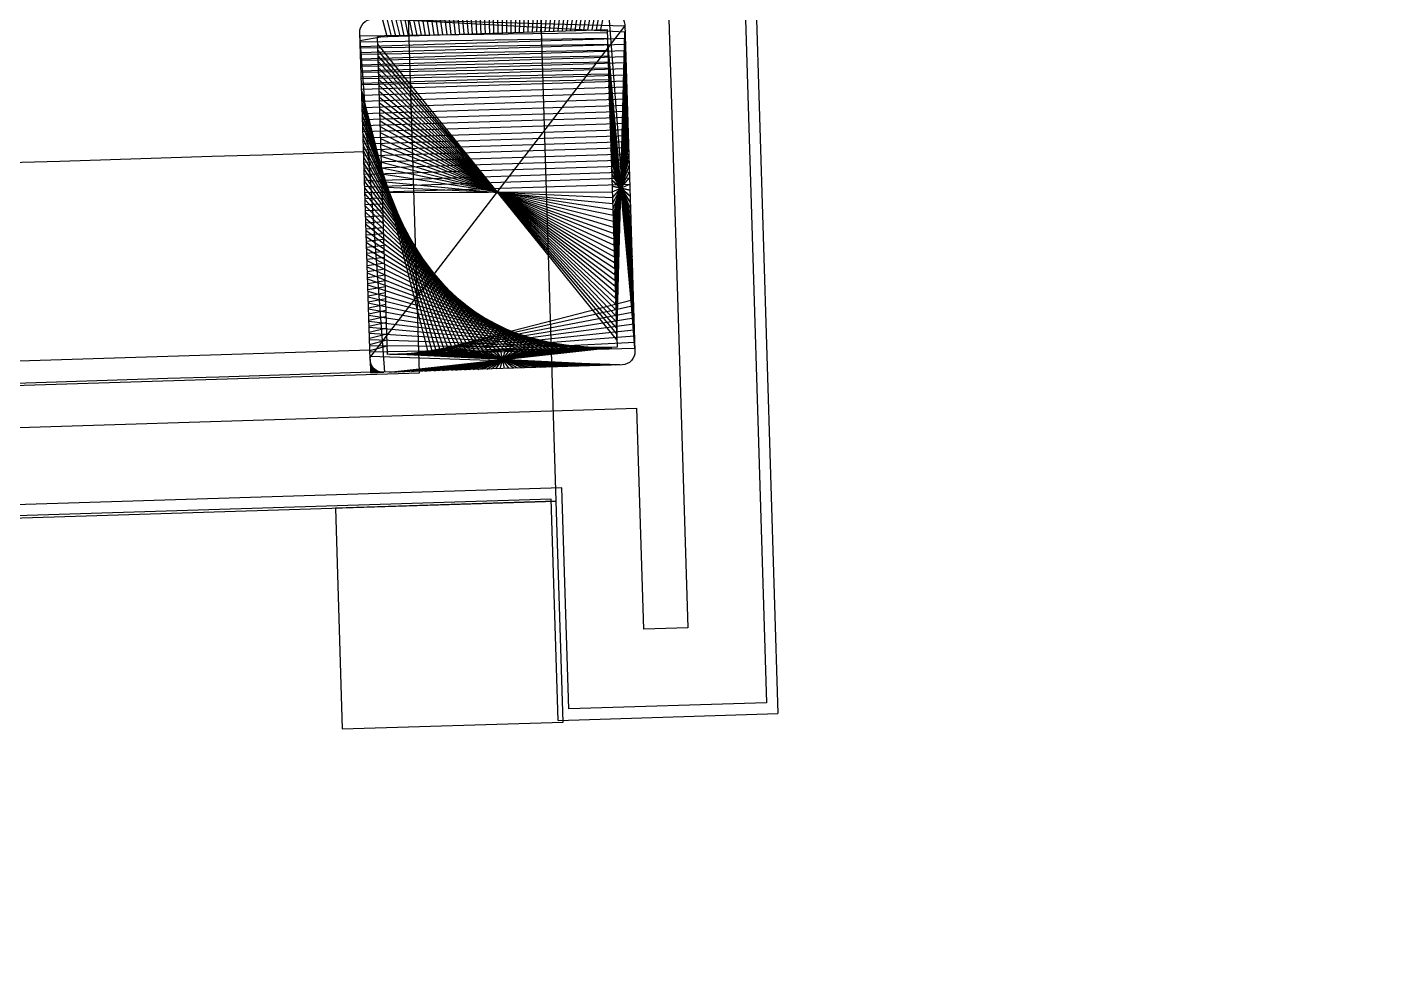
# Model space of a CAD drawing. Header units: inches. Extents: x 0 to 1813292486, y 0 to 3473589894.
# Drawn here: x 600616577.2 to 600616885.2, y 3473200546.6 to 3473200762.5 of the extents above; entities that cross this region are included whole.
import ezdxf

# ---------------------------------------------------------------- set-up
doc = ezdxf.new("R2010")
doc.units = ezdxf.units.IN
doc.header["$LTSCALE"] = 1000
doc.header["$MEASUREMENT"] = 0
doc.linetypes.add('AX-MALL-WALL-P02-QT$0$DASHED', pattern=[0.75, 0.5, -0.25])
doc.linetypes.add('AX-MALL-WALL-P02-QT$0$HIDDENX2', pattern=[0.75, 0.5, -0.25])
for name, color, linetype in [('A-Anno-Note', 241, 'Continuous'), ('AX-MALL-P02-200$0$A-Anno-Note', 241, 'Continuous'), ('AX-MALL-WALL-P02$0$A-Anno-Note', 241, 'Continuous'), ('AX-MALL-WALL-P02-QT$0$A-Anno-Note', 241, 'Continuous'), ('AX-MALL-WALL-P02-QT$0$A-Detl-Fine', 152, 'Continuous'), ('AX-MALL-WALL-P02-QT$0$A-Detl-Patt', 8, 'Continuous'), ('AX-MALL-WALL-P02-QT$0$A-Detl-Thin', 131, 'Continuous'), ('AX-MALL-WALL-P02-QT$0$AP', 3, 'Continuous'), ('AX-MALL-WALL-P02-QT$0$DASH', 8, 'AX-MALL-WALL-P02-QT$0$DASHED'), ('AX-MALL-WALL-P02-QT$0$STSF', 2, 'Continuous')]:
    doc.layers.add(name, color=color, linetype=linetype)

# ---------------------------------------------------------------- blocks, each defined once
blk = doc.blocks.new('AX-MALL-WALL-P02-QT$0$tj')
at = {"layer": 'AX-MALL-WALL-P02-QT$0$A-Detl-Patt'}
h = blk.add_hatch(dxfattribs=at)
h.set_pattern_fill('STEEL', color=256, scale=100.0000000000001, angle=50.43183869082386)
h.set_pattern_definition([(75.00000000004839, (-14278.19445574284, 156289.8254051208), (-153.3407249234246, 41.08752340989569), []), (75.00000000004839, (-14317.88195610046, 156358.5661673546), (-153.3407249234246, 41.08752340989569), [])])
edge = h.paths.add_edge_path()
edge.add_arc((274302.9537697641, 370915.3693751197), 354853.2281302969, 270.9601093956941, 275.9513128638887)
edge.add_line((311095.3180618286, 17974.67259407043), (323404.2928284407, 17664.898229599))
edge.add_arc((337498.5854798314, -5423.033113246463), 27049.98445535583, 84.4296474408203, 121.40245730350341, ccw=False)
edge.add_line((340124.270958662, 21499.21483898163), (352435.6233639717, 23411.5238032341))
edge.add_line((352435.6233639717, 23411.5238032341), (352460.3320846558, 23263.57286787033))
edge.add_arc((262948.9762239404, 558936.3422532297), 543099.989586636, 279.486523026639, 288.5053300047131)
edge.add_line((435325.042740941, 43917.80823612213), (435185.9318172932, 44187.60760259628))
edge.add_arc((262948.9762341097, 558936.342259489), 542799.9895904897, 279.51816553668203, 288.50044427399206, ccw=False)
edge.add_line((352706.5441896915, 23608.95860147476), (352681.7270303965, 23756.88773488998))
edge.add_line((352681.7270303965, 23756.88773488998), (340117.7681742907, 21803.84383869171))
edge.add_arc((337510.0970116529, -5455.006554111635), 27383.29552171703, 84.53552636432372, 121.2026843873002)
edge.add_line((323323.7129554749, 17967.02113437653), (311085.7617697716, 18275.00808191299))
edge.add_arc((274273.8104503512, 371474.5356685471), 355112.6948552598, 270.96411062040687, 275.9501261722048, ccw=False)
edge.add_line((280248.9759351015, 16412.11376953125), (280248.9759185314, 16111.96136569977))
blk = doc.blocks.new('AX-MALL-WALL-P02-QT$0$jjzx2')
at = {"layer": 'AX-MALL-WALL-P02-QT$0$A-Detl-Fine'}
for points in [[(293280.1431763172, -137114.810772419), (293287.9339790344, -137364.689350605), (294838.2210687399, -137316.3539514542), (294830.4302660227, -137066.475373745)], [(293310.1286056042, -137113.8758769035), (293316.9845120907, -137333.7690248489), (294807.3007434607, -137287.30341959), (294800.4448368549, -137067.4102706909)]]:
    blk.add_lwpolyline(points, dxfattribs=at)
blk.add_lwpolyline([(294789.803512454, -137367.8878273964), (294839.7792284489, -137366.3296670914), (294838.2210687399, -137316.3539514542), (294788.2453540564, -137317.912112236)], close=True, dxfattribs=at)
blk = doc.blocks.new('AX-MALL-WALL-P02-QT$0$A$C0A3C523D')
at = {"ltscale": 10}
h = blk.add_hatch(color=1, dxfattribs=at)
h.dxf.hatch_style = 1
edge = h.paths.add_edge_path()
edge.add_line((0.0004308894276618958, -2.999999966472387), (0, 0))
edge.add_line((0, 0), (2.999999966472387, 0.0004308857023715973))
edge.add_arc((3.000430852174224, -2.999569077044725), 2.999999993690845, 90.00822931076819, 180.0082293819262)
at = {"color": 1, "ltscale": 10}
blk.add_lwpolyline([(0.0004308894276618958, -2.999999966472387), (0, 0), (2.999999966472387, 0.0004308857023715973, 0.4142135627368514), (0.0004308894276618958, -2.999999966472387, -1.000143640125766)], format="xyb", dxfattribs=at)
blk = doc.blocks.new('AX-MALL-WALL-P02-QT$0$A$C65FC2876')
at = {"color": 6, "ltscale": 10, "xscale": -1, "rotation": 180.0164587668468}
blk.add_blockref('AX-MALL-WALL-P02-QT$0$A$C0A3C523D', (0, 0), dxfattribs=at)
blk = doc.blocks.new('AX-MALL-WALL-P02-QT$0$1650C')
h = blk.add_hatch()
h.set_pattern_fill('ANSI32', color=6, scale=0.9999999999999997, angle=89.18283946853077)
h.set_pattern_definition([(225.9123888423422, (14284611.41550327, -8507684.068392904), (-3.420793047959386, 3.313545106533605), []), (225.9123888423422, (14284611.4512526, -8507686.313173266), (-3.420793047959386, 3.313545106533605), [])])
edge = h.paths.add_edge_path()
edge.add_line((1620.146105477586, -184.7954508513212), (1566.15295198746, -185.6553207375109))
edge.add_arc((1566.105181438848, -182.6557010989636), 2.999999999999997, 180.9123888423425, 270.9123888423424, ccw=False)
edge.add_line((1563.105561794713, -182.703471634537), (1561.927221583202, -108.7128538899124))
edge.add_arc((1564.926841240376, -108.6650833506137), 2.999999999999997, 90.91238884234332, 180.9123888423433, ccw=False)
edge.add_line((1564.879070686176, -105.6654637102038), (1618.872224176303, -104.8055938240141))
edge.add_arc((1618.91999472864, -107.8052134737372), 2.999999999999997, 0.9123888423425228, 90.91238884234252, ccw=False)
edge.add_line((1621.919614361599, -107.7574429195374), (1623.09795457311, -181.748060664162))
edge.add_arc((1620.098334936425, -181.7958312090486), 2.999999999999997, -89.08761115765668, 0.9123888423433755, ccw=False)
h.paths.add_polyline_path([(1567.089131135494, -181.6399043668061), (1619.082538200542, -180.8118815235794), (1617.936045018956, -108.8210101854056), (1565.942637957633, -109.6490330472589)])
at = {"layer": 'AX-MALL-WALL-P02-QT$0$AP'}
for p, q in [((1629.804285151884, 25.30277592130005), (1634.101756630465, -244.5888142026961)), ((1647.301608033478, 25.58143015950918), (1651.614399345592, -261.8150598388165)), ((1649.801236351952, 25.62123807892203), (1654.151605479419, -264.2756189629436)), ((33.29811909422278, -219.5526682343334), (1623.307606680319, -194.6864851806313)), ((1624.10521162115, -244.7462043650448), (1623.307606680319, -194.6864851806313)), ((1606.886173237115, -262.5194776467979), (1606.088538672775, -212.4578988105059)), ((1634.101756630465, -244.5888142026961), (1624.10521162115, -244.7462043650448)), ((1604.426310608163, -265.058516683057), (1654.151605479419, -264.2756189629436)), ((1651.614399345592, -261.8150598388165), (1606.886173237115, -262.5194776467979))]:
    blk.add_line(p, q, dxfattribs=at)
blk.add_lwpolyline([(1604.426310608163, -265.058516683057), (1603.628703534603, -214.9986631795764), (53.59376731514931, -239.1038102097809), (54.34524643793702, -289.1803507581353)], dxfattribs=at)
blk.add_arc((215339.5843427517, -13744476.68132623), 13745925.9801083, 90.89092010045013, 90.89740252608833, dxfattribs=at)
at = {"layer": 'AX-MALL-WALL-P02-QT$0$DASH', "color": 8, "linetype": 'AX-MALL-WALL-P02-QT$0$HIDDENX2', "ltscale": 20}
blk.add_lwpolyline([(1563.164337543771, -180.6028157062829, 1.916604230545288e-05), (93.11718746088445, -203.5865012239665, 8.805785796117746e-05)], format="xyb", dxfattribs=at)
at = {"layer": 'AX-MALL-WALL-P02-QT$0$STSF'}
blk.add_lwpolyline([(1620.146105477586, -184.7954508513212), (1566.152951989323, -185.6553207393736, -0.414213562373095), (1563.105561794713, -182.703471634537), (1561.92722158879, -108.7128538936377, -0.414213562373095), (1564.879070686176, -105.6654637102038), (1618.872224170715, -104.8055938258767, -0.414213562373095), (1621.919614361599, -107.7574429195374), (1623.097954574972, -181.748060664162, -0.414213562373095)], format="xyb", close=True, dxfattribs=at)
blk.add_lwpolyline([(1619.082538200542, -180.8118815235794), (1567.089131135494, -181.6399043649435), (1565.94263795577, -109.6490330472589), (1617.936045020819, -108.8210101891309)], close=True, dxfattribs=at)
for points in [[(92.44101228006184, -158.5915815103799, -1.916598945566833e-05), (1562.496559260413, -135.607770582661)], [(1563.238535126671, -185.6022651679814, 1.916604817872897e-05), (93.19231803715229, -208.5859367586672, 8.805808583073339e-05)]]:
    blk.add_lwpolyline(points, format="xyb", dxfattribs=at)
at = {"color": 6, "ltscale": 10, "rotation": 0.9326707584844552}
blk.add_blockref('AX-MALL-WALL-P02-QT$0$A$C65FC2876', (1563.15330433473, -185.7013341151178), dxfattribs=at)
blk = doc.blocks.new('AX-MALL-WALL-P02-QT$0$mqst2')
at = {"color": 6, "rotation": 0.8942640801351786}
blk.add_blockref('AX-MALL-WALL-P02-QT$0$1650C', (401499.0322748423, -46428.53892421722), dxfattribs=at)
blk = doc.blocks.new('AX-MALL-WALL-P02-QT')
at = {"layer": 'AX-MALL-WALL-P02-QT$0$A-Anno-Note'}
for name, p, rotation in [('AX-MALL-WALL-P02-QT$0$mqst2', (600052179.2710491, 3473232742.396311), 339.5681613092181), ('AX-MALL-WALL-P02-QT$0$jjzx2', (600185298.4270658, 3473279938.045597), 339.5681613092246)]:
    blk.add_blockref(name, p, dxfattribs=dict(at, rotation=rotation))
at = {"layer": 'AX-MALL-WALL-P02-QT$0$A-Detl-Thin', "rotation": 339.5681613091762}
blk.add_blockref('AX-MALL-WALL-P02-QT$0$tj', (600144118.6961328, 3473128496.287411), dxfattribs=at)
blk = doc.blocks.new('AX-MALL-WALL-P02')
at = {"layer": 'AX-MALL-WALL-P02$0$A-Anno-Note'}
blk.add_blockref('AX-MALL-WALL-P02-QT', (0, 0), dxfattribs=at)
blk = doc.blocks.new('AX-MALL-P02-200')
at = {"layer": 'AX-MALL-P02-200$0$A-Anno-Note'}
blk.add_blockref('AX-MALL-WALL-P02', (0, 0), dxfattribs=at)

msp = doc.modelspace()

# ---------------------------------------------------------------- block references
at = {"layer": 'A-Anno-Note', "rotation": 20.43183869077545}
msp.add_blockref('AX-MALL-P02-200', (1250392458.527329, 9048125.682563305), dxfattribs=at)

doc.saveas('drawing.dxf')
